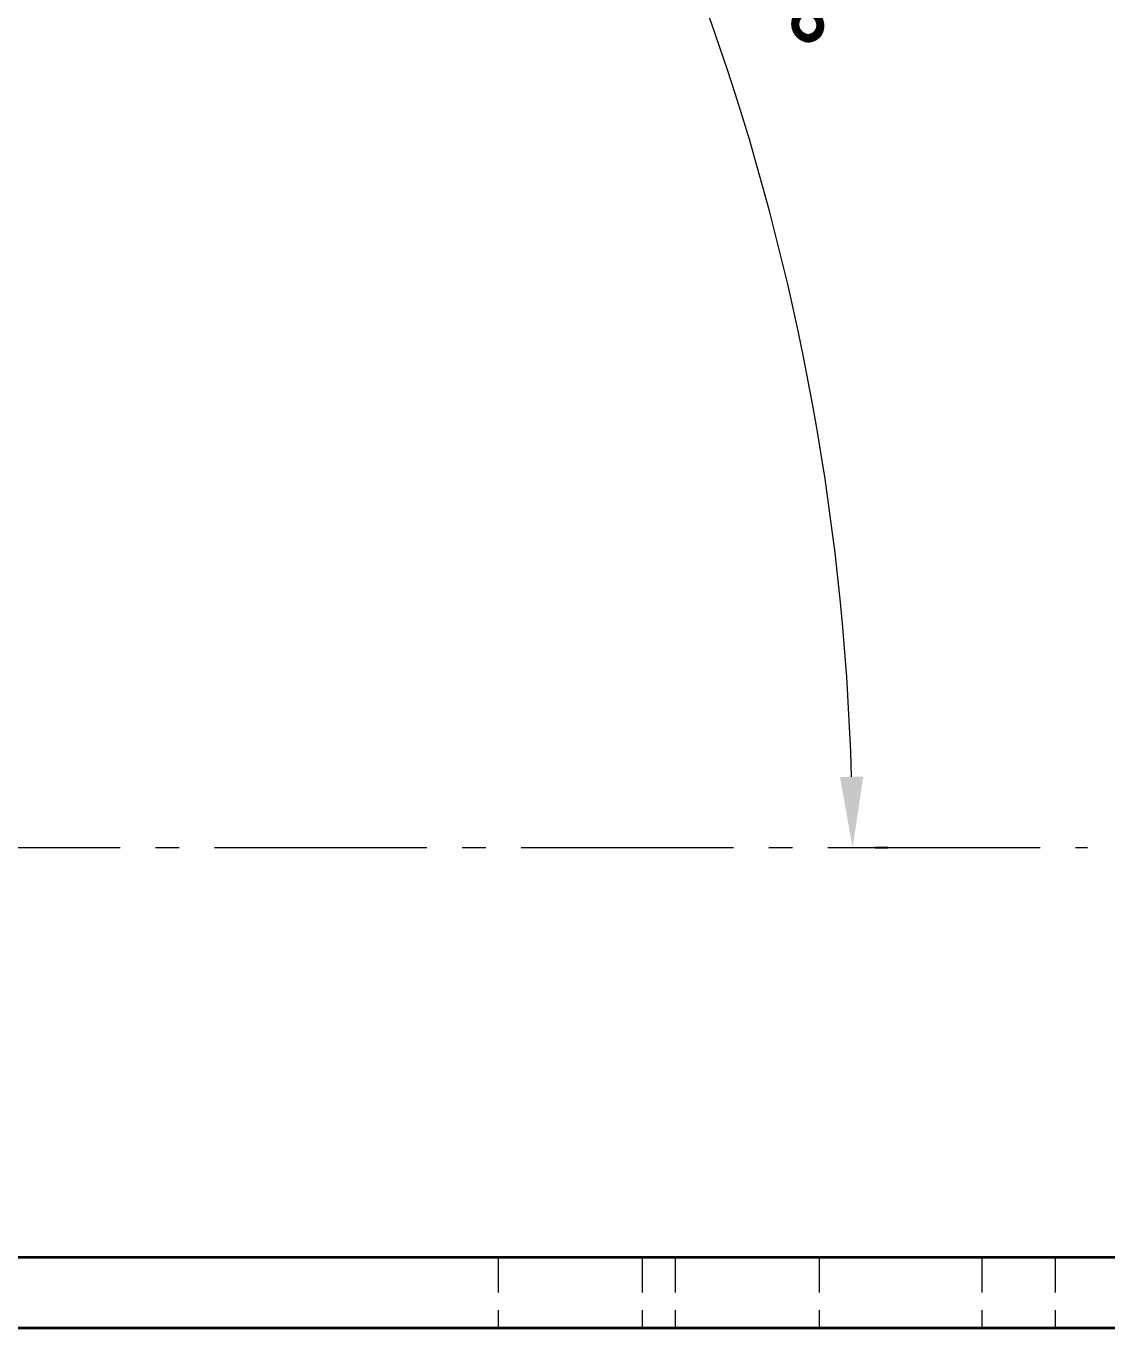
# Model space of a CAD drawing. Header units: millimetres. Extents: x 2054 to 12135, y -1469 to 564.
# Drawn here: x 9893 to 9984.6, y -35.3 to 75 of the extents above; entities that cross this region are included whole.
import ezdxf

# ---------------------------------------------------------------- set-up
doc = ezdxf.new("R2010")
doc.units = ezdxf.units.MM
doc.linetypes.add('CENTER_ISO', pattern=[26, 18, -3, 2, -3])
doc.linetypes.add('HIDDEN_ISO', pattern=[4.5, 3, -1.5])
for name, color, linetype, lineweight in [('2D-HIDDEN', 8, 'HIDDEN_ISO', 18), ('2D-VISIBLE', 7, 'Continuous', 35), ('CENTER', 1, 'CENTER_ISO', 18), ('DIMENSIONS', 4, 'Continuous', 18)]:
    doc.layers.add(name, color=color, linetype=linetype, lineweight=lineweight)
doc.styles.add('ISO', font='isocpeur.ttf')
doc.styles.add('OpenSansCondensed-Light', font='OpenSansCondensed-Light.ttf')
doc.dimstyles.new('EZ_CURVED', dxfattribs={"dimtxt": 0.25, "dimasz": 0.25, "dimexe": 0.375, "dimexo": 0.125, "dimgap": 0.1, "dimtad": 1, "dimlfac": 100, "dimzin": 12, "dimdsep": 46, "dimtxsty": 'OpenSansCondensed-Light', "dimcen": 2.5, "dimazin": 2, "dimtfac": 0.5, "dimtmove": 2, "dimatfit": 3, "dimarcsym": 2})

msp = doc.modelspace()

# ---------------------------------------------------------------- linework, layer by layer
at = {"layer": '2D-HIDDEN'}
for p, q in [((9759.08, -29.35), (10059.08, -29.35)), ((9932.98, -29.35), (9932.98, -35.35)), ((9945.18, -29.35), (9945.18, -35.35)), ((9947.98, -29.35), (9947.98, -35.35)), ((9960.18, -29.35), (9960.18, -35.35)), ((9973.98, -29.35), (9973.98, -35.35)), ((9980.18, -29.35), (9980.18, -35.35)), ((9759.08, -35.35), (10059.08, -35.35))]:
    msp.add_line(p, q, dxfattribs=at)
for points in [[(9939.08, -29.35), (9938.89, -29.35), (9938.7, -29.35), (9938.51, -29.35), (9938.32, -29.35), (9938.13, -29.35), (9937.94, -29.35), (9937.75, -29.35), (9937.56, -29.35), (9937.37, -29.35), (9937.18, -29.35), (9936.99, -29.35), (9936.8, -29.35), (9936.6, -29.35), (9936.41, -29.35), (9936.22, -29.35), (9936.03, -29.35), (9935.84, -29.35), (9935.65, -29.35), (9935.46, -29.35), (9935.27, -29.35), (9935.08, -29.35), (9934.89, -29.35), (9934.7, -29.35), (9934.51, -29.35), (9934.32, -29.35), (9934.13, -29.35), (9933.94, -29.35), (9933.75, -29.35), (9933.55, -29.35), (9933.36, -29.35), (9933.17, -29.35), (9932.98, -29.35)], [(9932.98, -29.35), (9933.36, -29.35), (9933.75, -29.35), (9934.13, -29.35), (9934.51, -29.35), (9934.89, -29.35), (9935.27, -29.35), (9935.65, -29.35), (9936.03, -29.35), (9936.41, -29.35), (9936.8, -29.35), (9937.18, -29.35), (9937.56, -29.35), (9937.94, -29.35), (9938.32, -29.35), (9938.7, -29.35), (9939.08, -29.35), (9939.46, -29.35), (9939.85, -29.35), (9940.23, -29.35), (9940.61, -29.35), (9940.99, -29.35), (9941.37, -29.35), (9941.75, -29.35), (9942.13, -29.35), (9942.51, -29.35), (9942.9, -29.35), (9943.28, -29.35), (9943.66, -29.35), (9944.04, -29.35), (9944.42, -29.35), (9944.8, -29.35), (9945.18, -29.35)], [(9945.18, -29.35), (9944.99, -29.35), (9944.8, -29.35), (9944.61, -29.35), (9944.42, -29.35), (9944.23, -29.35), (9944.04, -29.35), (9943.85, -29.35), (9943.66, -29.35), (9943.47, -29.35), (9943.28, -29.35), (9943.09, -29.35), (9942.9, -29.35), (9942.7, -29.35), (9942.51, -29.35), (9942.32, -29.35), (9942.13, -29.35), (9941.94, -29.35), (9941.75, -29.35), (9941.56, -29.35), (9941.37, -29.35), (9941.18, -29.35), (9940.99, -29.35), (9940.8, -29.35), (9940.61, -29.35), (9940.42, -29.35), (9940.23, -29.35), (9940.04, -29.35), (9939.85, -29.35), (9939.65, -29.35), (9939.46, -29.35), (9939.27, -29.35), (9939.08, -29.35)], [(9954.08, -29.35), (9953.89, -29.35), (9953.7, -29.35), (9953.51, -29.35), (9953.32, -29.35), (9953.13, -29.35), (9952.94, -29.35), (9952.75, -29.35), (9952.56, -29.35), (9952.37, -29.35), (9952.18, -29.35), (9951.99, -29.35), (9951.8, -29.35), (9951.6, -29.35), (9951.41, -29.35), (9951.22, -29.35), (9951.03, -29.35), (9950.84, -29.35), (9950.65, -29.35), (9950.46, -29.35), (9950.27, -29.35), (9950.08, -29.35), (9949.89, -29.35), (9949.7, -29.35), (9949.51, -29.35), (9949.32, -29.35), (9949.13, -29.35), (9948.94, -29.35), (9948.75, -29.35), (9948.55, -29.35), (9948.36, -29.35), (9948.17, -29.35), (9947.98, -29.35)], [(9947.98, -29.35), (9948.36, -29.35), (9948.75, -29.35), (9949.13, -29.35), (9949.51, -29.35), (9949.89, -29.35), (9950.27, -29.35), (9950.65, -29.35), (9951.03, -29.35), (9951.41, -29.35), (9951.8, -29.35), (9952.18, -29.35), (9952.56, -29.35), (9952.94, -29.35), (9953.32, -29.35), (9953.7, -29.35), (9954.08, -29.35), (9954.46, -29.35), (9954.85, -29.35), (9955.23, -29.35), (9955.61, -29.35), (9955.99, -29.35), (9956.37, -29.35), (9956.75, -29.35), (9957.13, -29.35), (9957.51, -29.35), (9957.9, -29.35), (9958.28, -29.35), (9958.66, -29.35), (9959.04, -29.35), (9959.42, -29.35), (9959.8, -29.35), (9960.18, -29.35)], [(9960.18, -29.35), (9959.99, -29.35), (9959.8, -29.35), (9959.61, -29.35), (9959.42, -29.35), (9959.23, -29.35), (9959.04, -29.35), (9958.85, -29.35), (9958.66, -29.35), (9958.47, -29.35), (9958.28, -29.35), (9958.09, -29.35), (9957.9, -29.35), (9957.7, -29.35), (9957.51, -29.35), (9957.32, -29.35), (9957.13, -29.35), (9956.94, -29.35), (9956.75, -29.35), (9956.56, -29.35), (9956.37, -29.35), (9956.18, -29.35), (9955.99, -29.35), (9955.8, -29.35), (9955.61, -29.35), (9955.42, -29.35), (9955.23, -29.35), (9955.04, -29.35), (9954.85, -29.35), (9954.65, -29.35), (9954.46, -29.35), (9954.27, -29.35), (9954.08, -29.35)], [(9977.08, -29.35), (9976.99, -29.35), (9976.89, -29.35), (9976.79, -29.35), (9976.7, -29.35), (9976.6, -29.35), (9976.5, -29.35), (9976.4, -29.35), (9976.31, -29.35), (9976.21, -29.35), (9976.11, -29.35), (9976.02, -29.35), (9975.92, -29.35), (9975.82, -29.35), (9975.73, -29.35), (9975.63, -29.35), (9975.53, -29.35), (9975.44, -29.35), (9975.34, -29.35), (9975.24, -29.35), (9975.15, -29.35), (9975.05, -29.35), (9974.95, -29.35), (9974.85, -29.35), (9974.76, -29.35), (9974.66, -29.35), (9974.56, -29.35), (9974.47, -29.35), (9974.37, -29.35), (9974.27, -29.35), (9974.18, -29.35), (9974.08, -29.35), (9973.98, -29.35)], [(9973.98, -29.35), (9974.18, -29.35), (9974.37, -29.35), (9974.56, -29.35), (9974.76, -29.35), (9974.95, -29.35), (9975.15, -29.35), (9975.34, -29.35), (9975.53, -29.35), (9975.73, -29.35), (9975.92, -29.35), (9976.11, -29.35), (9976.31, -29.35), (9976.5, -29.35), (9976.7, -29.35), (9976.89, -29.35), (9977.08, -29.35), (9977.28, -29.35), (9977.47, -29.35), (9977.66, -29.35), (9977.86, -29.35), (9978.05, -29.35), (9978.25, -29.35), (9978.44, -29.35), (9978.63, -29.35), (9978.83, -29.35), (9979.02, -29.35), (9979.21, -29.35), (9979.41, -29.35), (9979.6, -29.35), (9979.8, -29.35), (9979.99, -29.35), (9980.18, -29.35)], [(9980.18, -29.35), (9980.09, -29.35), (9979.99, -29.35), (9979.89, -29.35), (9979.8, -29.35), (9979.7, -29.35), (9979.6, -29.35), (9979.5, -29.35), (9979.41, -29.35), (9979.31, -29.35), (9979.21, -29.35), (9979.12, -29.35), (9979.02, -29.35), (9978.92, -29.35), (9978.83, -29.35), (9978.73, -29.35), (9978.63, -29.35), (9978.54, -29.35), (9978.44, -29.35), (9978.34, -29.35), (9978.25, -29.35), (9978.15, -29.35), (9978.05, -29.35), (9977.95, -29.35), (9977.86, -29.35), (9977.76, -29.35), (9977.66, -29.35), (9977.57, -29.35), (9977.47, -29.35), (9977.37, -29.35), (9977.28, -29.35), (9977.18, -29.35), (9977.08, -29.35)], [(9939.08, -35.35), (9938.89, -35.35), (9938.7, -35.35), (9938.51, -35.35), (9938.32, -35.35), (9938.13, -35.35), (9937.94, -35.35), (9937.75, -35.35), (9937.56, -35.35), (9937.37, -35.35), (9937.18, -35.35), (9936.99, -35.35), (9936.8, -35.35), (9936.6, -35.35), (9936.41, -35.35), (9936.22, -35.35), (9936.03, -35.35), (9935.84, -35.35), (9935.65, -35.35), (9935.46, -35.35), (9935.27, -35.35), (9935.08, -35.35), (9934.89, -35.35), (9934.7, -35.35), (9934.51, -35.35), (9934.32, -35.35), (9934.13, -35.35), (9933.94, -35.35), (9933.75, -35.35), (9933.55, -35.35), (9933.36, -35.35), (9933.17, -35.35), (9932.98, -35.35)], [(9932.98, -35.35), (9933.36, -35.35), (9933.75, -35.35), (9934.13, -35.35), (9934.51, -35.35), (9934.89, -35.35), (9935.27, -35.35), (9935.65, -35.35), (9936.03, -35.35), (9936.41, -35.35), (9936.8, -35.35), (9937.18, -35.35), (9937.56, -35.35), (9937.94, -35.35), (9938.32, -35.35), (9938.7, -35.35), (9939.08, -35.35), (9939.46, -35.35), (9939.85, -35.35), (9940.23, -35.35), (9940.61, -35.35), (9940.99, -35.35), (9941.37, -35.35), (9941.75, -35.35), (9942.13, -35.35), (9942.51, -35.35), (9942.9, -35.35), (9943.28, -35.35), (9943.66, -35.35), (9944.04, -35.35), (9944.42, -35.35), (9944.8, -35.35), (9945.18, -35.35)], [(9945.18, -35.35), (9944.99, -35.35), (9944.8, -35.35), (9944.61, -35.35), (9944.42, -35.35), (9944.23, -35.35), (9944.04, -35.35), (9943.85, -35.35), (9943.66, -35.35), (9943.47, -35.35), (9943.28, -35.35), (9943.09, -35.35), (9942.9, -35.35), (9942.7, -35.35), (9942.51, -35.35), (9942.32, -35.35), (9942.13, -35.35), (9941.94, -35.35), (9941.75, -35.35), (9941.56, -35.35), (9941.37, -35.35), (9941.18, -35.35), (9940.99, -35.35), (9940.8, -35.35), (9940.61, -35.35), (9940.42, -35.35), (9940.23, -35.35), (9940.04, -35.35), (9939.85, -35.35), (9939.65, -35.35), (9939.46, -35.35), (9939.27, -35.35), (9939.08, -35.35)], [(9954.08, -35.35), (9953.89, -35.35), (9953.7, -35.35), (9953.51, -35.35), (9953.32, -35.35), (9953.13, -35.35), (9952.94, -35.35), (9952.75, -35.35), (9952.56, -35.35), (9952.37, -35.35), (9952.18, -35.35), (9951.99, -35.35), (9951.8, -35.35), (9951.6, -35.35), (9951.41, -35.35), (9951.22, -35.35), (9951.03, -35.35), (9950.84, -35.35), (9950.65, -35.35), (9950.46, -35.35), (9950.27, -35.35), (9950.08, -35.35), (9949.89, -35.35), (9949.7, -35.35), (9949.51, -35.35), (9949.32, -35.35), (9949.13, -35.35), (9948.94, -35.35), (9948.75, -35.35), (9948.55, -35.35), (9948.36, -35.35), (9948.17, -35.35), (9947.98, -35.35)], [(9947.98, -35.35), (9948.36, -35.35), (9948.75, -35.35), (9949.13, -35.35), (9949.51, -35.35), (9949.89, -35.35), (9950.27, -35.35), (9950.65, -35.35), (9951.03, -35.35), (9951.41, -35.35), (9951.8, -35.35), (9952.18, -35.35), (9952.56, -35.35), (9952.94, -35.35), (9953.32, -35.35), (9953.7, -35.35), (9954.08, -35.35), (9954.46, -35.35), (9954.85, -35.35), (9955.23, -35.35), (9955.61, -35.35), (9955.99, -35.35), (9956.37, -35.35), (9956.75, -35.35), (9957.13, -35.35), (9957.51, -35.35), (9957.9, -35.35), (9958.28, -35.35), (9958.66, -35.35), (9959.04, -35.35), (9959.42, -35.35), (9959.8, -35.35), (9960.18, -35.35)], [(9960.18, -35.35), (9959.99, -35.35), (9959.8, -35.35), (9959.61, -35.35), (9959.42, -35.35), (9959.23, -35.35), (9959.04, -35.35), (9958.85, -35.35), (9958.66, -35.35), (9958.47, -35.35), (9958.28, -35.35), (9958.09, -35.35), (9957.9, -35.35), (9957.7, -35.35), (9957.51, -35.35), (9957.32, -35.35), (9957.13, -35.35), (9956.94, -35.35), (9956.75, -35.35), (9956.56, -35.35), (9956.37, -35.35), (9956.18, -35.35), (9955.99, -35.35), (9955.8, -35.35), (9955.61, -35.35), (9955.42, -35.35), (9955.23, -35.35), (9955.04, -35.35), (9954.85, -35.35), (9954.65, -35.35), (9954.46, -35.35), (9954.27, -35.35), (9954.08, -35.35)], [(9977.08, -35.35), (9976.99, -35.35), (9976.89, -35.35), (9976.79, -35.35), (9976.7, -35.35), (9976.6, -35.35), (9976.5, -35.35), (9976.4, -35.35), (9976.31, -35.35), (9976.21, -35.35), (9976.11, -35.35), (9976.02, -35.35), (9975.92, -35.35), (9975.82, -35.35), (9975.73, -35.35), (9975.63, -35.35), (9975.53, -35.35), (9975.44, -35.35), (9975.34, -35.35), (9975.24, -35.35), (9975.15, -35.35), (9975.05, -35.35), (9974.95, -35.35), (9974.85, -35.35), (9974.76, -35.35), (9974.66, -35.35), (9974.56, -35.35), (9974.47, -35.35), (9974.37, -35.35), (9974.27, -35.35), (9974.18, -35.35), (9974.08, -35.35), (9973.98, -35.35)], [(9973.98, -35.35), (9974.18, -35.35), (9974.37, -35.35), (9974.56, -35.35), (9974.76, -35.35), (9974.95, -35.35), (9975.15, -35.35), (9975.34, -35.35), (9975.53, -35.35), (9975.73, -35.35), (9975.92, -35.35), (9976.11, -35.35), (9976.31, -35.35), (9976.5, -35.35), (9976.7, -35.35), (9976.89, -35.35), (9977.08, -35.35), (9977.28, -35.35), (9977.47, -35.35), (9977.66, -35.35), (9977.86, -35.35), (9978.05, -35.35), (9978.25, -35.35), (9978.44, -35.35), (9978.63, -35.35), (9978.83, -35.35), (9979.02, -35.35), (9979.21, -35.35), (9979.41, -35.35), (9979.6, -35.35), (9979.8, -35.35), (9979.99, -35.35), (9980.18, -35.35)], [(9980.18, -35.35), (9980.09, -35.35), (9979.99, -35.35), (9979.89, -35.35), (9979.8, -35.35), (9979.7, -35.35), (9979.6, -35.35), (9979.5, -35.35), (9979.41, -35.35), (9979.31, -35.35), (9979.21, -35.35), (9979.12, -35.35), (9979.02, -35.35), (9978.92, -35.35), (9978.83, -35.35), (9978.73, -35.35), (9978.63, -35.35), (9978.54, -35.35), (9978.44, -35.35), (9978.34, -35.35), (9978.25, -35.35), (9978.15, -35.35), (9978.05, -35.35), (9977.95, -35.35), (9977.86, -35.35), (9977.76, -35.35), (9977.66, -35.35), (9977.57, -35.35), (9977.47, -35.35), (9977.37, -35.35), (9977.28, -35.35), (9977.18, -35.35), (9977.08, -35.35)]]:
    msp.add_lwpolyline(points, dxfattribs=at)
at = {"layer": '2D-VISIBLE'}
for p, q in [((9759.08, -29.35), (10059.08, -29.35)), ((9759.08, -35.35), (10059.08, -35.35))]:
    msp.add_line(p, q, dxfattribs=at)
at = {"layer": 'CENTER'}
msp.add_line((9752.92, 5.37), (9982.92, 5.37), dxfattribs=at)

# ---------------------------------------------------------------- dimensions: what is measured, and where the dimension line sits
at = {"layer": 'DIMENSIONS'}
msp.add_angular_dim_3p(base=(9950.35, 77.22), center=(9752.92, 5.37), p1=(9962.92, 5.37), p2=(9913.79, 140.35), dimstyle='EZ_CURVED', override={"dimscale": 2, "dimtxt": 3.5, "dimasz": 3, "dimexe": 1.5, "dimexo": 1, "dimgap": 1, "dimtad": 1, "dimtih": 0, "dimtoh": 0, "dimdec": 0, "dimlfac": 1, "dimzin": 8, "dimdsep": 46, "dimpost": '', "dimtxsty": 'ISO', "dimtsz": 0, "dimdle": 0, "dimclrd": 4, "dimclre": 4, "dimclrt": 7}, dxfattribs=at).render()

doc.saveas('drawing.dxf')
